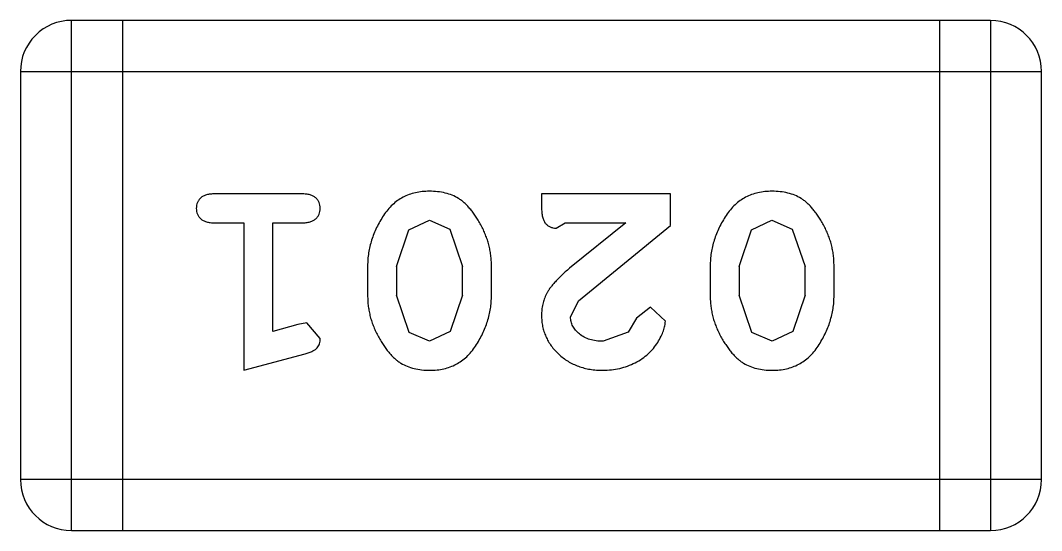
# Model space of a CAD drawing. Header units: inches. Extents: x -190 to 160, y -110 to 38.
# Drawn here: x 49.898 to 50.507, y -34.748 to -34.443 of the extents above; entities that cross this region are included whole.
import ezdxf

# ---------------------------------------------------------------- set-up
doc = ezdxf.new("R2010")
doc.units = ezdxf.units.IN
doc.header["$LTSCALE"] = 1.21
doc.header["$MEASUREMENT"] = 0
doc.layers.get('0').update_dxf_attribs({"linetype": 'CONTINUOUS'})

msp = doc.modelspace()

# ---------------------------------------------------------------- linework, layer by layer
at = {"color": 7, "linetype": 'Continuous'}
for p, q in [((49.92813, -34.74801), (49.92813, -34.44321)), ((50.47677, -34.44321), (49.92813, -34.44321)), ((49.95861, -34.44321), (49.95861, -34.74801)), ((50.44629, -34.44321), (50.44629, -34.74801)), ((50.47677, -34.44321), (50.47677, -34.74801)), ((49.89765, -34.47369), (49.89765, -34.71753)), ((49.89765, -34.47369), (50.50725, -34.47369)), ((50.50725, -34.71753), (50.50725, -34.47369)), ((50.06558, -34.54684), (50.01367, -34.54684)), ((50.20874, -34.54684), (50.20874, -34.55471)), ((50.28582, -34.54684), (50.20874, -34.54684)), ((50.28582, -34.56572), (50.28582, -34.54684)), ((50.01367, -34.56415), (50.03097, -34.56415)), ((50.03097, -34.56415), (50.03097, -34.65224)), ((50.04828, -34.62911), (50.04828, -34.56415)), ((50.04828, -34.56415), (50.06558, -34.56415)), ((50.12947, -34.56838), (50.14176, -34.56257)), ((50.14176, -34.56257), (50.1539, -34.56786)), ((50.21739, -34.56729), (50.2229, -34.56415)), ((50.2229, -34.56415), (50.25908, -34.56415)), ((50.25908, -34.56415), (50.2255, -34.59119)), ((50.33398, -34.56838), (50.34627, -34.56257)), ((50.34627, -34.56257), (50.35841, -34.56786)), ((50.12222, -34.59015), (50.12947, -34.56838)), ((50.1539, -34.56786), (50.16154, -34.59015)), ((50.23081, -34.6107), (50.28582, -34.56572)), ((50.32673, -34.59015), (50.33398, -34.56838)), ((50.35841, -34.56786), (50.36606, -34.59015)), ((50.10491, -34.58988), (50.10491, -34.60763)), ((50.12222, -34.59015), (50.12222, -34.60736)), ((50.16154, -34.60736), (50.16154, -34.59015)), ((50.17885, -34.60763), (50.17885, -34.58988)), ((50.30942, -34.58988), (50.30942, -34.60763)), ((50.32673, -34.59015), (50.32673, -34.60736)), ((50.36606, -34.60736), (50.36606, -34.59015)), ((50.38336, -34.60763), (50.38336, -34.58988)), ((50.12979, -34.62966), (50.12222, -34.60736)), ((50.16154, -34.60736), (50.15429, -34.62914)), ((50.22604, -34.62041), (50.23081, -34.6107)), ((50.3343, -34.62966), (50.32673, -34.60736)), ((50.36606, -34.60736), (50.3588, -34.62914)), ((50.27385, -34.61449), (50.26537, -34.62105)), ((50.28268, -34.62292), (50.27385, -34.61449)), ((50.0633, -34.62496), (50.04828, -34.62911)), ((50.0687, -34.62393), (50.0633, -34.62496)), ((50.07659, -34.63319), (50.0687, -34.62393)), ((50.26537, -34.62105), (50.26041, -34.62956)), ((50.14193, -34.63494), (50.12979, -34.62966)), ((50.15429, -34.62914), (50.14193, -34.63494)), ((50.26041, -34.62956), (50.24554, -34.63494)), ((50.34644, -34.63494), (50.3343, -34.62966)), ((50.3588, -34.62914), (50.34644, -34.63494)), ((50.03097, -34.65224), (50.06755, -34.64236)), ((50.50725, -34.71753), (49.89765, -34.71753)), ((49.92813, -34.74801), (50.47677, -34.74801))]:
    msp.add_line(p, q, dxfattribs=at)
for centre, start, end in [((49.92813, -34.47369), 90.00001, 180.00001), ((50.47677, -34.47369), 0.00001, 90.00001), ((49.92813, -34.71753), 180.00001, 270.00001), ((50.47677, -34.71753), 270.00001, 0.00001)]:
    msp.add_arc(centre, 0.03048, start, end, dxfattribs=at)
for points, knots in [([(50.14181, -34.54527), (50.14036, -34.54531), (50.13754, -34.54538), (50.13345, -34.5461), (50.12962, -34.54721), (50.12604, -34.54881), (50.12271, -34.55083), (50.11968, -34.55335), (50.11687, -34.55629), (50.11442, -34.55968), (50.11222, -34.56328), (50.11026, -34.56695), (50.10861, -34.57067), (50.10725, -34.57443), (50.10622, -34.57824), (50.10545, -34.58208), (50.105, -34.58597), (50.10494, -34.58858), (50.10491, -34.58988)], [0, 0, 0, 0, 0.067217, 0.131051, 0.19272, 0.252824, 0.312745, 0.373449, 0.436041, 0.501494, 0.567761, 0.632087, 0.695096, 0.757109, 0.817993, 0.878657, 0.939311, 1, 1, 1, 1]), ([(50.17885, -34.58988), (50.17883, -34.58881), (50.1788, -34.58668), (50.17848, -34.58351), (50.178, -34.58038), (50.1773, -34.57728), (50.17644, -34.57424), (50.17529, -34.57125), (50.17404, -34.56828), (50.17256, -34.5654), (50.17099, -34.56267), (50.16936, -34.56012), (50.16771, -34.55782), (50.16607, -34.5557), (50.16437, -34.55385), (50.16268, -34.55218), (50.16094, -34.55075), (50.15858, -34.54916), (50.1554, -34.54755), (50.1512, -34.54624), (50.14663, -34.54541), (50.14345, -34.54532), (50.14181, -34.54527)], [0, 0, 0, 0, 0.049886, 0.09882, 0.148132, 0.19689, 0.246038, 0.295176, 0.345305, 0.395692, 0.445312, 0.491875, 0.535813, 0.577009, 0.616081, 0.652689, 0.687585, 0.720206, 0.785062, 0.85223, 0.923759, 1, 1, 1, 1]), ([(50.34632, -34.54527), (50.34487, -34.54531), (50.34205, -34.54538), (50.33796, -34.5461), (50.33413, -34.54721), (50.33055, -34.54881), (50.32722, -34.55083), (50.32419, -34.55335), (50.32138, -34.55629), (50.31893, -34.55968), (50.31673, -34.56328), (50.31477, -34.56695), (50.31312, -34.57067), (50.31176, -34.57443), (50.31073, -34.57824), (50.30996, -34.58208), (50.30951, -34.58597), (50.30945, -34.58858), (50.30942, -34.58988)], [0, 0, 0, 0, 0.067217, 0.131051, 0.19272, 0.252824, 0.312745, 0.373449, 0.436041, 0.501494, 0.567761, 0.632087, 0.695096, 0.757109, 0.817993, 0.878657, 0.939311, 1, 1, 1, 1]), ([(50.38336, -34.58988), (50.38334, -34.58881), (50.38331, -34.58668), (50.38299, -34.58351), (50.38251, -34.58038), (50.38181, -34.57728), (50.38095, -34.57424), (50.3798, -34.57125), (50.37855, -34.56828), (50.37707, -34.5654), (50.3755, -34.56267), (50.37388, -34.56012), (50.37223, -34.55782), (50.37059, -34.5557), (50.36888, -34.55385), (50.36719, -34.55218), (50.36545, -34.55075), (50.36309, -34.54916), (50.35991, -34.54755), (50.35571, -34.54624), (50.35114, -34.54541), (50.34796, -34.54532), (50.34632, -34.54527)], [0, 0, 0, 0, 0.049886, 0.09882, 0.148132, 0.19689, 0.246038, 0.295176, 0.345305, 0.395692, 0.445312, 0.491875, 0.535813, 0.577009, 0.616081, 0.652689, 0.687585, 0.720206, 0.785062, 0.85223, 0.923759, 1, 1, 1, 1]), ([(50.01367, -34.54684), (50.01277, -34.54686), (50.01109, -34.5469), (50.00877, -34.54738), (50.0068, -34.54809), (50.00526, -34.54918), (50.00409, -34.5505), (50.00326, -34.55202), (50.00275, -34.5537), (50.00269, -34.55489), (50.00266, -34.5555)], [0, 0, 0, 0, 0.169012, 0.317488, 0.445429, 0.560977, 0.67065, 0.776666, 0.88492, 1, 1, 1, 1]), ([(50.07659, -34.5555), (50.07656, -34.55489), (50.0765, -34.5537), (50.07599, -34.55202), (50.07516, -34.55051), (50.07401, -34.54916), (50.07245, -34.54809), (50.07048, -34.54737), (50.06816, -34.5469), (50.06648, -34.54686), (50.06558, -34.54684)], [0, 0, 0, 0, 0.115051, 0.223278, 0.329269, 0.437893, 0.554681, 0.682591, 0.83103, 1, 1, 1, 1]), ([(50.00266, -34.5555), (50.00269, -34.55611), (50.00275, -34.55729), (50.00325, -34.55897), (50.0041, -34.56047), (50.00526, -34.56179), (50.00681, -34.56288), (50.00876, -34.56362), (50.01109, -34.56408), (50.01277, -34.56413), (50.01367, -34.56415)], [0, 0, 0, 0, 0.11517, 0.223509, 0.328254, 0.438012, 0.553651, 0.682263, 0.830856, 1, 1, 1, 1]), ([(50.06558, -34.56415), (50.06648, -34.56413), (50.06816, -34.56408), (50.07049, -34.56363), (50.07244, -34.56287), (50.07401, -34.5618), (50.07515, -34.56046), (50.076, -34.55897), (50.0765, -34.55729), (50.07656, -34.55611), (50.07659, -34.5555)], [0, 0, 0, 0, 0.169102, 0.317658, 0.446239, 0.563118, 0.671828, 0.776546, 0.884858, 1, 1, 1, 1]), ([(50.20874, -34.55471), (50.20876, -34.55578), (50.2088, -34.55775), (50.20925, -34.56046), (50.20991, -34.56271), (50.21098, -34.56444), (50.21229, -34.56574), (50.21381, -34.56664), (50.21553, -34.56722), (50.21676, -34.56727), (50.21739, -34.56729)], [0, 0, 0, 0, 0.1844, 0.34094, 0.473574, 0.586824, 0.690029, 0.789175, 0.890445, 1, 1, 1, 1]), ([(50.2255, -34.59119), (50.22462, -34.59196), (50.22293, -34.59344), (50.22056, -34.59566), (50.21845, -34.59778), (50.21658, -34.59976), (50.21496, -34.60163), (50.21362, -34.6034), (50.21249, -34.60504), (50.21138, -34.60709), (50.2103, -34.60965), (50.20939, -34.61282), (50.20883, -34.61611), (50.20877, -34.61835), (50.20874, -34.61948)], [0, 0, 0, 0, 0.103002, 0.197728, 0.285279, 0.365235, 0.437224, 0.502446, 0.560545, 0.611446, 0.707576, 0.80349, 0.900532, 1, 1, 1, 1]), ([(50.10491, -34.60763), (50.10493, -34.6087), (50.10497, -34.61085), (50.10526, -34.61404), (50.1058, -34.61718), (50.10647, -34.62028), (50.10739, -34.62333), (50.1085, -34.62634), (50.1098, -34.62931), (50.11129, -34.63219), (50.1129, -34.63491), (50.11452, -34.63747), (50.11619, -34.63979), (50.11785, -34.6419), (50.11956, -34.64375), (50.12127, -34.6454), (50.123, -34.64682), (50.12537, -34.64839), (50.12855, -34.64999), (50.13271, -34.6513), (50.13726, -34.6521), (50.14042, -34.65219), (50.14205, -34.65224)], [0, 0, 0, 0, 0.049855, 0.099516, 0.148482, 0.19758, 0.246804, 0.296268, 0.346517, 0.397047, 0.446826, 0.49336, 0.537801, 0.579207, 0.617974, 0.654833, 0.689171, 0.722088, 0.786392, 0.853518, 0.924186, 1, 1, 1, 1]), ([(50.14205, -34.65224), (50.14349, -34.65221), (50.1463, -34.65213), (50.15038, -34.65142), (50.15422, -34.6503), (50.1578, -34.64872), (50.16109, -34.64665), (50.16414, -34.64414), (50.16693, -34.64117), (50.16939, -34.63778), (50.17159, -34.63419), (50.17352, -34.63051), (50.17518, -34.62681), (50.1765, -34.62303), (50.17757, -34.61924), (50.1783, -34.6154), (50.17877, -34.61153), (50.17882, -34.60893), (50.17885, -34.60763)], [0, 0, 0, 0, 0.06692, 0.130834, 0.19258, 0.252759, 0.312631, 0.373411, 0.436359, 0.501894, 0.568244, 0.632472, 0.69556, 0.757163, 0.818592, 0.878885, 0.939235, 1, 1, 1, 1]), ([(50.30942, -34.60763), (50.30944, -34.6087), (50.30948, -34.61085), (50.30977, -34.61404), (50.31031, -34.61718), (50.31098, -34.62028), (50.3119, -34.62333), (50.31301, -34.62634), (50.31431, -34.62931), (50.31581, -34.63219), (50.31741, -34.63491), (50.31903, -34.63747), (50.3207, -34.63979), (50.32236, -34.6419), (50.32408, -34.64375), (50.32578, -34.6454), (50.32752, -34.64682), (50.32988, -34.64839), (50.33306, -34.64999), (50.33722, -34.6513), (50.34177, -34.6521), (50.34493, -34.65219), (50.34656, -34.65224)], [0, 0, 0, 0, 0.049855, 0.099516, 0.148482, 0.19758, 0.246804, 0.296268, 0.346517, 0.397047, 0.446826, 0.49336, 0.537801, 0.579207, 0.617974, 0.654833, 0.689171, 0.722088, 0.786392, 0.853518, 0.924186, 1, 1, 1, 1]), ([(50.34656, -34.65224), (50.348, -34.65221), (50.35081, -34.65213), (50.35489, -34.65142), (50.35873, -34.6503), (50.36231, -34.64872), (50.3656, -34.64665), (50.36866, -34.64414), (50.37144, -34.64117), (50.3739, -34.63778), (50.3761, -34.63419), (50.37803, -34.63051), (50.37969, -34.62681), (50.38101, -34.62303), (50.38208, -34.61924), (50.38282, -34.6154), (50.38328, -34.61153), (50.38333, -34.60893), (50.38336, -34.60763)], [0, 0, 0, 0, 0.06692, 0.130834, 0.19258, 0.252759, 0.312631, 0.373411, 0.436359, 0.501894, 0.568244, 0.632472, 0.69556, 0.757163, 0.818592, 0.878885, 0.939235, 1, 1, 1, 1]), ([(50.20874, -34.61948), (50.20878, -34.62059), (50.20885, -34.62279), (50.20931, -34.62603), (50.21014, -34.62913), (50.21126, -34.63211), (50.21273, -34.63496), (50.21451, -34.63768), (50.21662, -34.64027), (50.21901, -34.64271), (50.22166, -34.64494), (50.22451, -34.64691), (50.22755, -34.64856), (50.23076, -34.64993), (50.23418, -34.65094), (50.23776, -34.65172), (50.24153, -34.65216), (50.2441, -34.65222), (50.24541, -34.65224)], [0, 0, 0, 0, 0.060981, 0.120256, 0.178148, 0.236115, 0.293993, 0.352864, 0.413358, 0.476056, 0.539296, 0.602396, 0.665116, 0.728325, 0.792919, 0.859317, 0.928302, 1, 1, 1, 1]), ([(50.24554, -34.63494), (50.24413, -34.6349), (50.24144, -34.63481), (50.23762, -34.63396), (50.23424, -34.63259), (50.23136, -34.63066), (50.22904, -34.6284), (50.22729, -34.62592), (50.22625, -34.62322), (50.22611, -34.62135), (50.22604, -34.62041)], [0, 0, 0, 0, 0.156344, 0.299348, 0.4327, 0.561, 0.682299, 0.791883, 0.89611, 1, 1, 1, 1]), ([(50.24541, -34.65224), (50.24711, -34.65219), (50.25047, -34.65207), (50.25541, -34.65121), (50.26015, -34.64978), (50.26464, -34.6478), (50.26879, -34.64537), (50.27244, -34.64249), (50.27559, -34.63925), (50.2781, -34.63567), (50.28006, -34.63211), (50.28153, -34.62879), (50.28246, -34.62576), (50.28261, -34.62382), (50.28268, -34.62292)], [0, 0, 0, 0, 0.098286, 0.193983, 0.289056, 0.384352, 0.477435, 0.566197, 0.652355, 0.737986, 0.818188, 0.887401, 0.94802, 1, 1, 1, 1]), ([(50.06755, -34.64236), (50.0684, -34.64211), (50.06996, -34.64164), (50.07205, -34.64079), (50.07367, -34.63988), (50.07486, -34.63885), (50.07567, -34.63767), (50.0762, -34.63634), (50.07656, -34.63483), (50.07658, -34.63375), (50.07659, -34.63319)], [0, 0, 0, 0, 0.187321, 0.344927, 0.475328, 0.579604, 0.674244, 0.773631, 0.882025, 1, 1, 1, 1])]:
    msp.add_open_spline(points, degree=3, knots=knots, dxfattribs=at)

doc.saveas('drawing.dxf')
